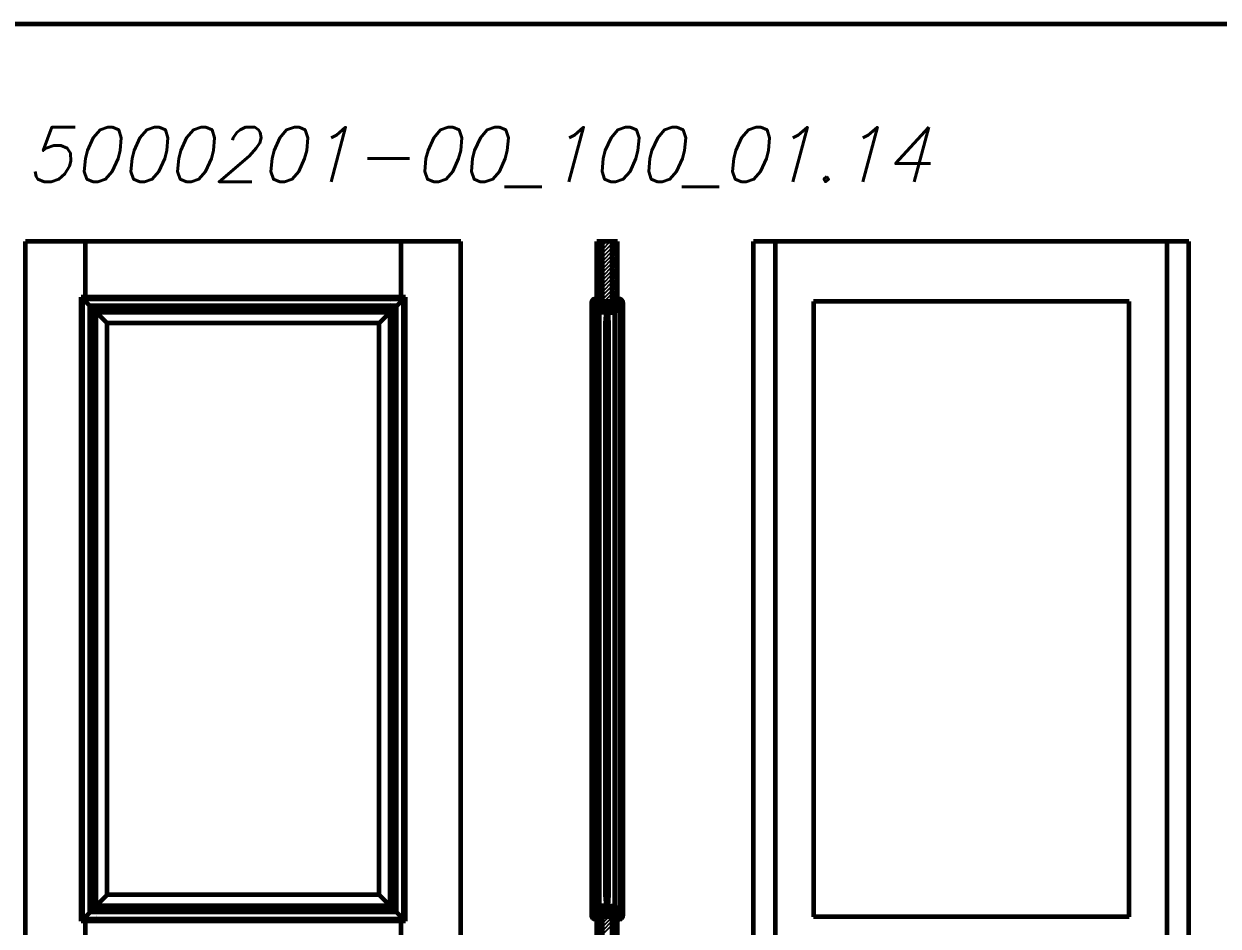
# Model space of a CAD drawing. Header units: inches. Extents: x -4554 to 14101, y -13650 to 2449.
# Drawn here: x 2997 to 5192, y -5557 to -3900 of the extents above; entities that cross this region are included whole.
import ezdxf

# ---------------------------------------------------------------- set-up
doc = ezdxf.new("R2010")
doc.units = ezdxf.units.IN
doc.layers.add('Слой1', color=7, linetype='Continuous')
doc.styles.get("Standard").update_dxf_attribs({"font": 'txt.shx', "oblique": 15, "height": 5})

# ---------------------------------------------------------------- blocks, each defined once
blk = doc.blocks.new('*B182')
at = {"layer": 'Слой1', "linetype": 'Continuous'}
for p, q in [((4079, -4300), (4088, -4305.2)), ((4088, -4301.7), (4085, -4300)), ((4088, -4308.7), (4078, -4302.9)), ((4078, -4306.4), (4088, -4312.1)), ((4088, -4315.6), (4078, -4309.8)), ((4078, -4313.3), (4088, -4319.1)), ((4088, -4322.5), (4078, -4316.7)), ((4078, -4320.2), (4088, -4326)), ((4088, -4329.4), (4078, -4323.7)), ((4078, -4327.1), (4088, -4332.9)), ((4088, -4336.4), (4078, -4330.6)), ((4078, -4334.1), (4088, -4339.8)), ((4088, -4343.3), (4078, -4337.5)), ((4078, -4341), (4088, -4346.8)), ((4088, -4350.2), (4078, -4344.5)), ((4078, -4347.9), (4088, -4353.7)), ((4088, -4357.2), (4078, -4351.4)), ((4078, -4354.8), (4088, -4360.6)), ((4088, -4364.1), (4078, -4358.3)), ((4078, -4361.8), (4088, -4367.5)), ((4088, -4371), (4078, -4365.2)), ((4078, -4368.7), (4088, -4374.5)), ((4088, -4377.9), (4078, -4372.2)), ((4078, -4375.6), (4088, -4381.4)), ((4088, -4384.9), (4078, -4379.1)), ((4078, -4382.6), (4088, -4388.3)), ((4088, -4391.8), (4078, -4386)), ((4078, -4389.5), (4088, -4395.3)), ((4088, -4398.7), (4078, -4393)), ((4078, -4396.4), (4088, -4402.2)), ((4088, -4405.7), (4078, -4399.9)), ((4078, -4403.3), (4088, -4409.1)), ((4083.5, -4410), (4078, -4406.8))]:
    blk.add_line(p, q, dxfattribs=at)
blk = doc.blocks.new('*B183')
at = {"layer": 'Слой1', "linetype": 'Continuous'}
for p, q in [((4051, -4300), (4060, -4305.2)), ((4060, -4301.7), (4057, -4300)), ((4060, -4308.7), (4050, -4302.9)), ((4050, -4306.4), (4060, -4312.1)), ((4060, -4315.6), (4050, -4309.8)), ((4050, -4313.3), (4060, -4319.1)), ((4060, -4322.5), (4050, -4316.7)), ((4050, -4320.2), (4060, -4326)), ((4060, -4329.4), (4050, -4323.7)), ((4050, -4327.1), (4060, -4332.9)), ((4060, -4336.4), (4050, -4330.6)), ((4050, -4334.1), (4060, -4339.8)), ((4060, -4343.3), (4050, -4337.5)), ((4050, -4341), (4060, -4346.8)), ((4060, -4350.2), (4050, -4344.5)), ((4050, -4347.9), (4060, -4353.7)), ((4060, -4357.2), (4050, -4351.4)), ((4050, -4354.8), (4060, -4360.6)), ((4060, -4364.1), (4050, -4358.3)), ((4050, -4361.8), (4060, -4367.5)), ((4060, -4371), (4050, -4365.2)), ((4050, -4368.7), (4060, -4374.5)), ((4060, -4377.9), (4050, -4372.2)), ((4050, -4375.6), (4060, -4381.4)), ((4060, -4384.9), (4050, -4379.1)), ((4050, -4382.6), (4060, -4388.3)), ((4060, -4391.8), (4050, -4386)), ((4050, -4389.5), (4060, -4395.3)), ((4060, -4398.7), (4050, -4393)), ((4050, -4396.4), (4060, -4402.2)), ((4060, -4405.7), (4050, -4399.9)), ((4050, -4403.3), (4060, -4409.1)), ((4055.5, -4410), (4050, -4406.8))]:
    blk.add_line(p, q, dxfattribs=at)
blk = doc.blocks.new('*B186')
at = {"layer": 'Слой1', "linetype": 'Continuous'}
for p, q in [((4088, -5548.7), (4078, -5542.9)), ((4078, -5546.4), (4088, -5552.1)), ((4088, -5555.6), (4078, -5549.8)), ((4079, -5540), (4088, -5545.2)), ((4088, -5541.7), (4085, -5540)), ((4078, -5553.3), (4088, -5559.1)), ((4088, -5562.5), (4078, -5556.7)), ((4078, -5560.2), (4088, -5566)), ((4088, -5569.4), (4078, -5563.7)), ((4078, -5567.1), (4088, -5572.9)), ((4088, -5576.4), (4078, -5570.6)), ((4078, -5574.1), (4088, -5579.8)), ((4088, -5583.3), (4078, -5577.5)), ((4078, -5581), (4088, -5586.8)), ((4088, -5590.2), (4078, -5584.5)), ((4078, -5587.9), (4088, -5593.7)), ((4088, -5597.2), (4078, -5591.4)), ((4078, -5594.8), (4088, -5600.6)), ((4088, -5604.1), (4078, -5598.3)), ((4078, -5601.8), (4088, -5607.5)), ((4088, -5611), (4078, -5605.2)), ((4078, -5608.7), (4088, -5614.5)), ((4088, -5617.9), (4078, -5612.2)), ((4078, -5615.6), (4088, -5621.4)), ((4088, -5624.9), (4078, -5619.1)), ((4078, -5622.6), (4088, -5628.3)), ((4088, -5631.8), (4078, -5626)), ((4078, -5629.5), (4088, -5635.3)), ((4088, -5638.7), (4078, -5633)), ((4078, -5636.4), (4088, -5642.2)), ((4088, -5645.7), (4078, -5639.9)), ((4078, -5643.3), (4088, -5649.1)), ((4083.5, -5650), (4078, -5646.8))]:
    blk.add_line(p, q, dxfattribs=at)
blk = doc.blocks.new('*B187')
at = {"layer": 'Слой1', "linetype": 'Continuous'}
for p, q in [((4060, -5548.7), (4050, -5542.9)), ((4050, -5546.4), (4060, -5552.1)), ((4060, -5555.6), (4050, -5549.8)), ((4051, -5540), (4060, -5545.2)), ((4060, -5541.7), (4057, -5540)), ((4050, -5553.3), (4060, -5559.1)), ((4060, -5562.5), (4050, -5556.7)), ((4050, -5560.2), (4060, -5566)), ((4060, -5569.4), (4050, -5563.7)), ((4050, -5567.1), (4060, -5572.9)), ((4060, -5576.4), (4050, -5570.6)), ((4050, -5574.1), (4060, -5579.8)), ((4060, -5583.3), (4050, -5577.5)), ((4050, -5581), (4060, -5586.8)), ((4060, -5590.2), (4050, -5584.5)), ((4050, -5587.9), (4060, -5593.7)), ((4060, -5597.2), (4050, -5591.4)), ((4050, -5594.8), (4060, -5600.6)), ((4060, -5604.1), (4050, -5598.3)), ((4050, -5601.8), (4060, -5607.5)), ((4060, -5611), (4050, -5605.2)), ((4050, -5608.7), (4060, -5614.5)), ((4060, -5617.9), (4050, -5612.2)), ((4050, -5615.6), (4060, -5621.4)), ((4060, -5624.9), (4050, -5619.1)), ((4050, -5622.6), (4060, -5628.3)), ((4060, -5631.8), (4050, -5626)), ((4050, -5629.5), (4060, -5635.3)), ((4060, -5638.7), (4050, -5633)), ((4050, -5636.4), (4060, -5642.2)), ((4060, -5645.7), (4050, -5639.9)), ((4050, -5643.3), (4060, -5649.1)), ((4055.5, -5650), (4050, -5646.8))]:
    blk.add_line(p, q, dxfattribs=at)
blk = doc.blocks.new('*B194')
at = {"layer": 'Слой1', "linetype": 'Continuous'}
for p, q in [((4060, -4314.4), (4074.4, -4300)), ((4067.3, -4300), (4060, -4307.3)), ((4060, -4300.2), (4060.2, -4300)), ((4078, -4303.4), (4060, -4321.4)), ((4060, -4328.5), (4078, -4310.5)), ((4078, -4317.6), (4060, -4335.6)), ((4060, -4342.6), (4078, -4324.6)), ((4078, -4331.7), (4060, -4349.7)), ((4060, -4356.8), (4078, -4338.8)), ((4078, -4345.9), (4060, -4363.9)), ((4060, -4370.9), (4078, -4352.9)), ((4078, -4360), (4060, -4378)), ((4060, -4385.1), (4078, -4367.1)), ((4078, -4374.1), (4060, -4392.1)), ((4060, -4399.2), (4078, -4381.2)), ((4078, -4388.3), (4060, -4406.3)), ((4063.4, -4410), (4078, -4395.4)), ((4078, -4402.4), (4070.4, -4410)), ((4077.5, -4410), (4078, -4409.5)), ((4060, -5551.8), (4071.8, -5540)), ((4064.7, -5540), (4060, -5544.7)), ((4078, -5540.9), (4060, -5558.9)), ((4060, -5565.9), (4078, -5547.9)), ((4078, -5555), (4060, -5573))]:
    blk.add_line(p, q, dxfattribs=at)
blk = doc.blocks.new('*B231')
at = {"layer": 'Слой1', "linetype": 'Continuous'}
for p, q in [((4070.5, -4422.2), (4096.1, -4407.4)), ((4097.3, -4409.1), (4070.5, -4424.5)), ((4070.5, -4426.8), (4097.8, -4411.1)), ((4088, -4402.9), (4089.5, -4402)), ((4091.5, -4403.2), (4088, -4405.2)), ((4088, -4407.5), (4091.6, -4405.4)), ((4094.4, -4406.1), (4088, -4409.8)), ((4084.2, -4412), (4070.5, -4419.9)), ((4070.5, -4417.6), (4080.2, -4412)), ((4076.2, -4412), (4070.5, -4415.3)), ((4070.5, -4413), (4072.2, -4412)), ((4097.6, -4413.5), (4070.5, -4429.1)), ((4073, -4430), (4091.5, -4419.3)), ((4084, -4425.9), (4077, -4430)), ((4081, -4430), (4083.1, -4428.8))]:
    blk.add_line(p, q, dxfattribs=at)
blk = doc.blocks.new('*B232')
at = {"layer": 'Слой1', "linetype": 'Continuous'}
for p, q in [((4040.2, -4412.3), (4050, -4406.6)), ((4050, -4404.3), (4040.4, -4409.8)), ((4050, -4408.9), (4040.7, -4414.3)), ((4046.5, -4403.8), (4049.6, -4402)), ((4041.8, -4416), (4050, -4411.2)), ((4052.7, -4412), (4043.5, -4417.3)), ((4046.1, -4418.1), (4056.7, -4412)), ((4060.7, -4412), (4046.5, -4420.2)), ((4048, -4421.6), (4064.7, -4412)), ((4067.5, -4412.7), (4050.5, -4422.5)), ((4052.3, -4423.8), (4067.5, -4415)), ((4067.5, -4417.3), (4053.6, -4425.3)), ((4054.5, -4427.1), (4067.5, -4419.6)), ((4067.5, -4421.9), (4055, -4429.2)), ((4057.5, -4430), (4067.5, -4424.2)), ((4067.5, -4426.5), (4061.5, -4430)), ((4065.5, -4430), (4067.5, -4428.8))]:
    blk.add_line(p, q, dxfattribs=at)
blk = doc.blocks.new('*B233')
at = {"layer": 'Слой1', "linetype": 'Continuous'}
for p, q in [((4070.5, -5526.6), (4082, -5520)), ((4078, -5520), (4070.5, -5524.3)), ((4070.5, -5522), (4074, -5520)), ((4083.2, -5521.6), (4070.5, -5528.9)), ((4070.5, -5531.3), (4083.8, -5523.6)), ((4084.8, -5525.3), (4070.5, -5533.6)), ((4070.5, -5535.9), (4086.3, -5526.7)), ((4088.3, -5527.9), (4070.8, -5538)), ((4074.8, -5538), (4091.3, -5528.5)), ((4091.5, -5530.7), (4078.8, -5538)), ((4082.8, -5538), (4093.1, -5532.1)), ((4095.3, -5533.1), (4086.8, -5538)), ((4088, -5539.6), (4096.7, -5534.6)), ((4097.6, -5536.4), (4088, -5541.9)), ((4088, -5544.2), (4097.8, -5538.6)), ((4097.1, -5541.3), (4088, -5546.6)), ((4089.5, -5548), (4091.5, -5546.8))]:
    blk.add_line(p, q, dxfattribs=at)
blk = doc.blocks.new('*B234')
at = {"layer": 'Слой1', "linetype": 'Continuous'}
for p, q in [((4040.2, -5538.8), (4067.5, -5523)), ((4067.5, -5520.7), (4040.5, -5536.3)), ((4067.5, -5525.3), (4040.7, -5540.8)), ((4041.8, -5542.5), (4067.5, -5527.6)), ((4046.5, -5530.5), (4064.7, -5520)), ((4067.5, -5529.9), (4053.5, -5538)), ((4060.7, -5520), (4054.1, -5523.8)), ((4054.9, -5521), (4056.7, -5520)), ((4050, -5540), (4043.4, -5543.8)), ((4046.1, -5544.6), (4050, -5542.3)), ((4050, -5544.6), (4046.5, -5546.7)), ((4048.2, -5548), (4050, -5546.9)), ((4057.5, -5538), (4067.5, -5532.2)), ((4067.5, -5534.5), (4061.5, -5538)), ((4065.5, -5538), (4067.5, -5536.8))]:
    blk.add_line(p, q, dxfattribs=at)
blk = doc.blocks.new('*B235')
at = {"layer": 'Слой1', "linetype": 'Continuous'}
for p, q in [((4066.9, -4436.4), (4070.4, -4432.8)), ((4066.9, -4435), (4069, -4432.8)), ((4066, -4454.2), (4069.5, -4450.7)), ((4066, -4452.8), (4068.1, -4450.7)), ((4066.3, -4445.5), (4069.8, -4441.9)), ((4066.3, -4444), (4068.4, -4441.9)), ((4067.4, -4454.2), (4069.5, -4452.1)), ((4071.1, -4436.4), (4067.6, -4440)), ((4069.7, -4436.4), (4067.6, -4438.5)), ((4067.7, -4445.5), (4069.8, -4443.3)), ((4071.6, -4444.4), (4068.1, -4447.9)), ((4070.2, -4444.4), (4068.1, -4446.5)), ((4068.3, -4436.4), (4070.4, -4434.2)), ((4072, -4452.5), (4068.5, -4456)), ((4070.6, -4452.5), (4068.5, -4454.6)), ((4071.1, -4437.8), (4069, -4440)), ((4071.6, -4445.8), (4069.5, -4447.9)), ((4072, -4453.9), (4069.9, -4456)), ((4066, -4462.7), (4069.5, -4459.2)), ((4066, -4461.3), (4068.1, -4459.2)), ((4066, -4471.2), (4069.5, -4467.7)), ((4066, -4469.8), (4068.1, -4467.7)), ((4066, -4479.7), (4069.5, -4476.2)), ((4066, -4478.3), (4068.1, -4476.2)), ((4067.4, -4462.7), (4069.5, -4460.6)), ((4067.4, -4471.2), (4069.5, -4469.1)), ((4072, -4461), (4068.5, -4464.5)), ((4070.6, -4461), (4068.5, -4463.1)), ((4072, -4469.5), (4068.5, -4473)), ((4070.6, -4469.5), (4068.5, -4471.6)), ((4072, -4462.4), (4069.9, -4464.5)), ((4072, -4470.9), (4069.9, -4473)), ((4066, -4488.2), (4069.5, -4484.7)), ((4066, -4486.8), (4068.1, -4484.7)), ((4066, -4496.7), (4069.5, -4493.1)), ((4066, -4495.3), (4068.1, -4493.1)), ((4067.4, -4479.7), (4069.5, -4477.6)), ((4067.4, -4488.2), (4069.5, -4486.1)), ((4067.4, -4496.7), (4069.5, -4494.6)), ((4072, -4477.9), (4068.5, -4481.5)), ((4070.6, -4477.9), (4068.5, -4480.1)), ((4072, -4486.4), (4068.5, -4490)), ((4070.6, -4486.4), (4068.5, -4488.6)), ((4072, -4494.9), (4068.5, -4498.5)), ((4070.6, -4494.9), (4068.5, -4497)), ((4072, -4479.4), (4069.9, -4481.5)), ((4072, -4487.8), (4069.9, -4490)), ((4072, -4496.3), (4069.9, -4498.5)), ((4066, -4505.2), (4069.5, -4501.6)), ((4066, -4503.7), (4068.1, -4501.6)), ((4066, -4513.6), (4069.5, -4510.1)), ((4066, -4512.2), (4068.1, -4510.1)), ((4066, -4522.1), (4069.5, -4518.6)), ((4066, -4520.7), (4068.1, -4518.6)), ((4067.4, -4505.2), (4069.5, -4503)), ((4067.4, -4513.6), (4069.5, -4511.5)), ((4067.4, -4522.1), (4069.5, -4520)), ((4072, -4503.4), (4068.5, -4506.9)), ((4070.6, -4503.4), (4068.5, -4505.5)), ((4072, -4511.9), (4068.5, -4515.4)), ((4070.6, -4511.9), (4068.5, -4514)), ((4072, -4520.4), (4068.5, -4523.9)), ((4070.6, -4520.4), (4068.5, -4522.5)), ((4072, -4504.8), (4069.9, -4506.9)), ((4072, -4513.3), (4069.9, -4515.4)), ((4066, -4530.6), (4069.5, -4527.1)), ((4066, -4529.2), (4068.1, -4527.1)), ((4066, -4539.1), (4069.5, -4535.6)), ((4066, -4537.7), (4068.1, -4535.6)), ((4067.4, -4530.6), (4069.5, -4528.5)), ((4067.4, -4539.1), (4069.5, -4537)), ((4072, -4528.9), (4068.5, -4532.4)), ((4070.6, -4528.9), (4068.5, -4531)), ((4072, -4537.3), (4068.5, -4540.9)), ((4070.6, -4537.3), (4068.5, -4539.5)), ((4072, -4521.8), (4069.9, -4523.9)), ((4072, -4530.3), (4069.9, -4532.4)), ((4072, -4538.8), (4069.9, -4540.9)), ((4066, -4547.6), (4069.5, -4544.1)), ((4066, -4546.2), (4068.1, -4544.1)), ((4066, -4556.1), (4069.5, -4552.5)), ((4066, -4554.7), (4068.1, -4552.5)), ((4066, -4564.6), (4069.5, -4561)), ((4066, -4563.1), (4068.1, -4561)), ((4067.4, -4547.6), (4069.5, -4545.5)), ((4067.4, -4556.1), (4069.5, -4553.9)), ((4067.4, -4564.6), (4069.5, -4562.4)), ((4072, -4545.8), (4068.5, -4549.4)), ((4070.6, -4545.8), (4068.5, -4547.9)), ((4072, -4554.3), (4068.5, -4557.8)), ((4070.6, -4554.3), (4068.5, -4556.4)), ((4072, -4562.8), (4068.5, -4566.3)), ((4070.6, -4562.8), (4068.5, -4564.9)), ((4072, -4547.2), (4069.9, -4549.4)), ((4072, -4555.7), (4069.9, -4557.8)), ((4072, -4564.2), (4069.9, -4566.3)), ((4066, -4573), (4069.5, -4569.5)), ((4066, -4571.6), (4068.1, -4569.5)), ((4066, -4581.5), (4069.5, -4578)), ((4066, -4580.1), (4068.1, -4578)), ((4066, -4590), (4069.5, -4586.5)), ((4066, -4588.6), (4068.1, -4586.5)), ((4067.4, -4573), (4069.5, -4570.9)), ((4067.4, -4581.5), (4069.5, -4579.4)), ((4072, -4571.3), (4068.5, -4574.8)), ((4070.6, -4571.3), (4068.5, -4573.4)), ((4072, -4579.8), (4068.5, -4583.3)), ((4070.6, -4579.8), (4068.5, -4581.9)), ((4072, -4572.7), (4069.9, -4574.8)), ((4072, -4581.2), (4069.9, -4583.3)), ((4066, -4598.5), (4069.5, -4595)), ((4066, -4597.1), (4068.1, -4595)), ((4066, -4607), (4069.5, -4603.4)), ((4066, -4605.6), (4068.1, -4603.4)), ((4067.4, -4590), (4069.5, -4587.9)), ((4067.4, -4598.5), (4069.5, -4596.4)), ((4067.4, -4607), (4069.5, -4604.9)), ((4072, -4588.3), (4068.5, -4591.8)), ((4070.6, -4588.3), (4068.5, -4590.4)), ((4072, -4596.7), (4068.5, -4600.3)), ((4070.6, -4596.7), (4068.5, -4598.9)), ((4072, -4605.2), (4068.5, -4608.8)), ((4070.6, -4605.2), (4068.5, -4607.3)), ((4072, -4589.7), (4069.9, -4591.8)), ((4072, -4598.2), (4069.9, -4600.3)), ((4072, -4606.6), (4069.9, -4608.8)), ((4066, -4615.5), (4069.5, -4611.9)), ((4066, -4614.1), (4068.1, -4611.9)), ((4066, -4624), (4069.5, -4620.4)), ((4066, -4622.5), (4068.1, -4620.4)), ((4066, -4632.4), (4069.5, -4628.9)), ((4066, -4631), (4068.1, -4628.9)), ((4067.4, -4615.5), (4069.5, -4613.3)), ((4067.4, -4624), (4069.5, -4621.8)), ((4067.4, -4632.4), (4069.5, -4630.3)), ((4072, -4613.7), (4068.5, -4617.2)), ((4070.6, -4613.7), (4068.5, -4615.8)), ((4072, -4622.2), (4068.5, -4625.7)), ((4070.6, -4622.2), (4068.5, -4624.3)), ((4072, -4615.1), (4069.9, -4617.2)), ((4072, -4623.6), (4069.9, -4625.7)), ((4066, -4640.9), (4069.5, -4637.4)), ((4066, -4639.5), (4068.1, -4637.4)), ((4066, -4649.4), (4069.5, -4645.9)), ((4066, -4648), (4068.1, -4645.9)), ((4067.4, -4640.9), (4069.5, -4638.8)), ((4067.4, -4649.4), (4069.5, -4647.3)), ((4072, -4630.7), (4068.5, -4634.2)), ((4070.6, -4630.7), (4068.5, -4632.8)), ((4072, -4639.2), (4068.5, -4642.7)), ((4070.6, -4639.2), (4068.5, -4641.3)), ((4072, -4647.7), (4068.5, -4651.2)), ((4070.6, -4647.7), (4068.5, -4649.8)), ((4072, -4632.1), (4069.9, -4634.2)), ((4072, -4640.6), (4069.9, -4642.7)), ((4072, -4649.1), (4069.9, -4651.2)), ((4066, -4657.9), (4069.5, -4654.4)), ((4066, -4656.5), (4068.1, -4654.4)), ((4066, -4666.4), (4069.5, -4662.8)), ((4066, -4665), (4068.1, -4662.8)), ((4066, -4674.9), (4069.5, -4671.3)), ((4066, -4673.5), (4068.1, -4671.3)), ((4067.4, -4657.9), (4069.5, -4655.8)), ((4067.4, -4666.4), (4069.5, -4664.3)), ((4067.4, -4674.9), (4069.5, -4672.7)), ((4072, -4656.1), (4068.5, -4659.7)), ((4070.6, -4656.1), (4068.5, -4658.3)), ((4072, -4664.6), (4068.5, -4668.2)), ((4070.6, -4664.6), (4068.5, -4666.7)), ((4072, -4673.1), (4068.5, -4676.6)), ((4070.6, -4673.1), (4068.5, -4675.2)), ((4072, -4657.6), (4069.9, -4659.7)), ((4072, -4666), (4069.9, -4668.2)), ((4072, -4674.5), (4069.9, -4676.6)), ((4066, -4683.4), (4069.5, -4679.8)), ((4066, -4681.9), (4068.1, -4679.8)), ((4066, -4691.8), (4069.5, -4688.3)), ((4066, -4690.4), (4068.1, -4688.3)), ((4067.4, -4683.4), (4069.5, -4681.2)), ((4067.4, -4691.8), (4069.5, -4689.7)), ((4072, -4681.6), (4068.5, -4685.1)), ((4070.6, -4681.6), (4068.5, -4683.7)), ((4072, -4690.1), (4068.5, -4693.6)), ((4070.6, -4690.1), (4068.5, -4692.2)), ((4072, -4683), (4069.9, -4685.1)), ((4072, -4691.5), (4069.9, -4693.6)), ((4066, -4700.3), (4069.5, -4696.8)), ((4066, -4698.9), (4068.1, -4696.8)), ((4066, -4708.8), (4069.5, -4705.3)), ((4066, -4707.4), (4068.1, -4705.3)), ((4066, -4717.3), (4069.5, -4713.8)), ((4066, -4715.9), (4068.1, -4713.8)), ((4067.4, -4700.3), (4069.5, -4698.2)), ((4067.4, -4708.8), (4069.5, -4706.7)), ((4067.4, -4717.3), (4069.5, -4715.2)), ((4072, -4698.6), (4068.5, -4702.1)), ((4070.6, -4698.6), (4068.5, -4700.7)), ((4072, -4707), (4068.5, -4710.6)), ((4070.6, -4707), (4068.5, -4709.2)), ((4072, -4715.5), (4068.5, -4719.1)), ((4070.6, -4715.5), (4068.5, -4717.7)), ((4072, -4700), (4069.9, -4702.1)), ((4072, -4708.5), (4069.9, -4710.6)), ((4072, -4716.9), (4069.9, -4719.1)), ((4066, -4725.8), (4069.5, -4722.2)), ((4066, -4724.4), (4068.1, -4722.2)), ((4066, -4734.3), (4069.5, -4730.7)), ((4066, -4732.8), (4068.1, -4730.7)), ((4066, -4742.7), (4069.5, -4739.2)), ((4066, -4741.3), (4068.1, -4739.2)), ((4067.4, -4725.8), (4069.5, -4723.7)), ((4067.4, -4734.3), (4069.5, -4732.1)), ((4072, -4724), (4068.5, -4727.6)), ((4070.6, -4724), (4068.5, -4726.1)), ((4072, -4732.5), (4068.5, -4736)), ((4070.6, -4732.5), (4068.5, -4734.6)), ((4072, -4725.4), (4069.9, -4727.6)), ((4072, -4733.9), (4069.9, -4736)), ((4066, -4751.2), (4069.5, -4747.7)), ((4066, -4749.8), (4068.1, -4747.7)), ((4066, -4759.7), (4069.5, -4756.2)), ((4066, -4758.3), (4068.1, -4756.2)), ((4067.4, -4742.7), (4069.5, -4740.6)), ((4067.4, -4751.2), (4069.5, -4749.1)), ((4067.4, -4759.7), (4069.5, -4757.6)), ((4072, -4741), (4068.5, -4744.5)), ((4070.6, -4741), (4068.5, -4743.1)), ((4072, -4749.5), (4068.5, -4753)), ((4070.6, -4749.5), (4068.5, -4751.6)), ((4072, -4758), (4068.5, -4761.5)), ((4070.6, -4758), (4068.5, -4760.1)), ((4072, -4742.4), (4069.9, -4744.5)), ((4072, -4750.9), (4069.9, -4753)), ((4072, -4759.4), (4069.9, -4761.5)), ((4066, -4768.2), (4069.5, -4764.7)), ((4066, -4766.8), (4068.1, -4764.7)), ((4066, -4776.7), (4069.5, -4773.2)), ((4066, -4775.3), (4068.1, -4773.2)), ((4066, -4785.2), (4069.5, -4781.6)), ((4066, -4783.8), (4068.1, -4781.6)), ((4067.4, -4768.2), (4069.5, -4766.1)), ((4067.4, -4776.7), (4069.5, -4774.6)), ((4067.4, -4785.2), (4069.5, -4783.1)), ((4072, -4766.4), (4068.5, -4770)), ((4070.6, -4766.4), (4068.5, -4768.6)), ((4072, -4774.9), (4068.5, -4778.5)), ((4070.6, -4774.9), (4068.5, -4777.1)), ((4072, -4783.4), (4068.5, -4787)), ((4070.6, -4783.4), (4068.5, -4785.5)), ((4072, -4767.9), (4069.9, -4770)), ((4072, -4776.3), (4069.9, -4778.5)), ((4066, -4793.7), (4069.5, -4790.1)), ((4066, -4792.2), (4068.1, -4790.1)), ((4066, -4802.1), (4069.5, -4798.6)), ((4066, -4800.7), (4068.1, -4798.6)), ((4067.4, -4793.7), (4069.5, -4791.5)), ((4067.4, -4802.1), (4069.5, -4800)), ((4072, -4791.9), (4068.5, -4795.4)), ((4070.6, -4791.9), (4068.5, -4794)), ((4072, -4800.4), (4068.5, -4803.9)), ((4070.6, -4800.4), (4068.5, -4802.5)), ((4072, -4784.8), (4069.9, -4787)), ((4072, -4793.3), (4069.9, -4795.4)), ((4072, -4801.8), (4069.9, -4803.9)), ((4066, -4810.6), (4069.5, -4807.1)), ((4066, -4809.2), (4068.1, -4807.1)), ((4066, -4819.1), (4069.5, -4815.6)), ((4066, -4817.7), (4068.1, -4815.6)), ((4066, -4827.6), (4069.5, -4824.1)), ((4066, -4826.2), (4068.1, -4824.1)), ((4067.4, -4810.6), (4069.5, -4808.5)), ((4067.4, -4819.1), (4069.5, -4817)), ((4067.4, -4827.6), (4069.5, -4825.5)), ((4072, -4808.9), (4068.5, -4812.4)), ((4070.6, -4808.9), (4068.5, -4811)), ((4072, -4817.4), (4068.5, -4820.9)), ((4070.6, -4817.4), (4068.5, -4819.5)), ((4072, -4825.8), (4068.5, -4829.4)), ((4070.6, -4825.8), (4068.5, -4828)), ((4072, -4810.3), (4069.9, -4812.4)), ((4072, -4818.8), (4069.9, -4820.9)), ((4072, -4827.3), (4069.9, -4829.4)), ((4066, -4836.1), (4069.5, -4832.6)), ((4066, -4834.7), (4068.1, -4832.6)), ((4066, -4844.6), (4069.5, -4841)), ((4066, -4843.2), (4068.1, -4841)), ((4066, -4853.1), (4069.5, -4849.5)), ((4066, -4851.6), (4068.1, -4849.5)), ((4067.4, -4836.1), (4069.5, -4834)), ((4067.4, -4844.6), (4069.5, -4842.4)), ((4072, -4834.3), (4068.5, -4837.9)), ((4070.6, -4834.3), (4068.5, -4836.4)), ((4072, -4842.8), (4068.5, -4846.3)), ((4070.6, -4842.8), (4068.5, -4844.9)), ((4072, -4835.7), (4069.9, -4837.9)), ((4072, -4844.2), (4069.9, -4846.3)), ((4066, -4861.5), (4069.5, -4858)), ((4066, -4860.1), (4068.1, -4858)), ((4066, -4870), (4069.5, -4866.5)), ((4066, -4868.6), (4068.1, -4866.5)), ((4067.4, -4853.1), (4069.5, -4850.9)), ((4067.4, -4861.5), (4069.5, -4859.4)), ((4067.4, -4870), (4069.5, -4867.9)), ((4072, -4851.3), (4068.5, -4854.8)), ((4070.6, -4851.3), (4068.5, -4853.4)), ((4072, -4859.8), (4068.5, -4863.3)), ((4070.6, -4859.8), (4068.5, -4861.9)), ((4072, -4868.3), (4068.5, -4871.8)), ((4070.6, -4868.3), (4068.5, -4870.4)), ((4072, -4852.7), (4069.9, -4854.8)), ((4072, -4861.2), (4069.9, -4863.3)), ((4072, -4869.7), (4069.9, -4871.8)), ((4066, -4878.5), (4069.5, -4875)), ((4066, -4877.1), (4068.1, -4875)), ((4066, -4887), (4069.5, -4883.5)), ((4066, -4885.6), (4068.1, -4883.5)), ((4066, -4895.5), (4069.5, -4891.9)), ((4066, -4894.1), (4068.1, -4891.9)), ((4067.4, -4878.5), (4069.5, -4876.4)), ((4067.4, -4887), (4069.5, -4884.9)), ((4067.4, -4895.5), (4069.5, -4893.4)), ((4072, -4876.8), (4068.5, -4880.3)), ((4070.6, -4876.8), (4068.5, -4878.9)), ((4072, -4885.2), (4068.5, -4888.8)), ((4070.6, -4885.2), (4068.5, -4887.4)), ((4072, -4893.7), (4068.5, -4897.3)), ((4070.6, -4893.7), (4068.5, -4895.8)), ((4072, -4878.2), (4069.9, -4880.3)), ((4072, -4886.7), (4069.9, -4888.8)), ((4066, -4904), (4069.5, -4900.4)), ((4066, -4902.6), (4068.1, -4900.4)), ((4066, -4912.5), (4069.5, -4908.9)), ((4066, -4911), (4068.1, -4908.9)), ((4067.4, -4904), (4069.5, -4901.8)), ((4067.4, -4912.5), (4069.5, -4910.3)), ((4072, -4902.2), (4068.5, -4905.7)), ((4070.6, -4902.2), (4068.5, -4904.3)), ((4072, -4910.7), (4068.5, -4914.2)), ((4070.6, -4910.7), (4068.5, -4912.8)), ((4072, -4895.1), (4069.9, -4897.3)), ((4072, -4903.6), (4069.9, -4905.7)), ((4072, -4912.1), (4069.9, -4914.2)), ((4066, -4920.9), (4069.5, -4917.4)), ((4066, -4919.5), (4068.1, -4917.4)), ((4066, -4929.4), (4069.5, -4925.9)), ((4066, -4928), (4068.1, -4925.9)), ((4066, -4937.9), (4069.5, -4934.4)), ((4066, -4936.5), (4068.1, -4934.4)), ((4067.4, -4920.9), (4069.5, -4918.8)), ((4067.4, -4929.4), (4069.5, -4927.3)), ((4067.4, -4937.9), (4069.5, -4935.8)), ((4072, -4919.2), (4068.5, -4922.7)), ((4070.6, -4919.2), (4068.5, -4921.3)), ((4072, -4927.7), (4068.5, -4931.2)), ((4070.6, -4927.7), (4068.5, -4929.8)), ((4072, -4936.2), (4068.5, -4939.7)), ((4070.6, -4936.2), (4068.5, -4938.3)), ((4072, -4920.6), (4069.9, -4922.7)), ((4072, -4929.1), (4069.9, -4931.2)), ((4072, -4937.6), (4069.9, -4939.7)), ((4066, -4946.4), (4069.5, -4942.9)), ((4066, -4945), (4068.1, -4942.9)), ((4066, -4954.9), (4069.5, -4951.3)), ((4066, -4953.5), (4068.1, -4951.3)), ((4066, -4963.4), (4069.5, -4959.8)), ((4066, -4962), (4068.1, -4959.8)), ((4067.4, -4946.4), (4069.5, -4944.3)), ((4067.4, -4954.9), (4069.5, -4952.8)), ((4072, -4944.6), (4068.5, -4948.2)), ((4070.6, -4944.6), (4068.5, -4946.8)), ((4072, -4953.1), (4068.5, -4956.7)), ((4070.6, -4953.1), (4068.5, -4955.2)), ((4072, -4946.1), (4069.9, -4948.2)), ((4072, -4954.5), (4069.9, -4956.7)), ((4066, -4971.9), (4069.5, -4968.3)), ((4066, -4970.4), (4068.1, -4968.3)), ((4066, -4980.3), (4069.5, -4976.8)), ((4066, -4978.9), (4068.1, -4976.8)), ((4067.4, -4963.4), (4069.5, -4961.2)), ((4067.4, -4971.9), (4069.5, -4969.7)), ((4067.4, -4980.3), (4069.5, -4978.2)), ((4072, -4961.6), (4068.5, -4965.1)), ((4070.6, -4961.6), (4068.5, -4963.7)), ((4072, -4970.1), (4068.5, -4973.6)), ((4070.6, -4970.1), (4068.5, -4972.2)), ((4072, -4978.6), (4068.5, -4982.1)), ((4070.6, -4978.6), (4068.5, -4980.7)), ((4072, -4963), (4069.9, -4965.1)), ((4072, -4971.5), (4069.9, -4973.6)), ((4072, -4980), (4069.9, -4982.1)), ((4066, -4988.8), (4069.5, -4985.3)), ((4066, -4987.4), (4068.1, -4985.3)), ((4066, -4997.3), (4069.5, -4993.8)), ((4066, -4995.9), (4068.1, -4993.8)), ((4066, -5005.8), (4069.5, -5002.3)), ((4066, -5004.4), (4068.1, -5002.3)), ((4067.4, -4988.8), (4069.5, -4986.7)), ((4067.4, -4997.3), (4069.5, -4995.2)), ((4067.4, -5005.8), (4069.5, -5003.7)), ((4072, -4987.1), (4068.5, -4990.6)), ((4070.6, -4987.1), (4068.5, -4989.2)), ((4072, -4995.5), (4068.5, -4999.1)), ((4070.6, -4995.5), (4068.5, -4997.7)), ((4072, -4988.5), (4069.9, -4990.6)), ((4072, -4997), (4069.9, -4999.1)), ((4066, -5014.3), (4069.5, -5010.7)), ((4066, -5012.9), (4068.1, -5010.7)), ((4066, -5022.8), (4069.5, -5019.2)), ((4066, -5021.3), (4068.1, -5019.2)), ((4067.4, -5014.3), (4069.5, -5012.2)), ((4067.4, -5022.8), (4069.5, -5020.6)), ((4072, -5004), (4068.5, -5007.6)), ((4070.6, -5004), (4068.5, -5006.2)), ((4072, -5012.5), (4068.5, -5016.1)), ((4070.6, -5012.5), (4068.5, -5014.6)), ((4072, -5021), (4068.5, -5024.5)), ((4070.6, -5021), (4068.5, -5023.1)), ((4072, -5005.4), (4069.9, -5007.6)), ((4072, -5013.9), (4069.9, -5016.1)), ((4072, -5022.4), (4069.9, -5024.5)), ((4066, -5031.2), (4069.5, -5027.7)), ((4066, -5029.8), (4068.1, -5027.7)), ((4066, -5039.7), (4069.5, -5036.2)), ((4066, -5038.3), (4068.1, -5036.2)), ((4066, -5048.2), (4069.5, -5044.7)), ((4066, -5046.8), (4068.1, -5044.7)), ((4067.4, -5031.2), (4069.5, -5029.1)), ((4067.4, -5039.7), (4069.5, -5037.6)), ((4067.4, -5048.2), (4069.5, -5046.1)), ((4072, -5029.5), (4068.5, -5033)), ((4070.6, -5029.5), (4068.5, -5031.6)), ((4072, -5038), (4068.5, -5041.5)), ((4070.6, -5038), (4068.5, -5040.1)), ((4072, -5046.5), (4068.5, -5050)), ((4070.6, -5046.5), (4068.5, -5048.6)), ((4072, -5030.9), (4069.9, -5033)), ((4072, -5039.4), (4069.9, -5041.5)), ((4066, -5056.7), (4069.5, -5053.2)), ((4066, -5055.3), (4068.1, -5053.2)), ((4066, -5065.2), (4069.5, -5061.7)), ((4066, -5063.8), (4068.1, -5061.7)), ((4067.4, -5056.7), (4069.5, -5054.6)), ((4067.4, -5065.2), (4069.5, -5063.1)), ((4072, -5054.9), (4068.5, -5058.5)), ((4070.6, -5054.9), (4068.5, -5057.1)), ((4072, -5063.4), (4068.5, -5067)), ((4070.6, -5063.4), (4068.5, -5065.6)), ((4072, -5047.9), (4069.9, -5050)), ((4072, -5056.4), (4069.9, -5058.5)), ((4072, -5064.8), (4069.9, -5067)), ((4066, -5073.7), (4069.5, -5070.1)), ((4066, -5072.3), (4068.1, -5070.1)), ((4066, -5082.2), (4069.5, -5078.6)), ((4066, -5080.7), (4068.1, -5078.6)), ((4066, -5090.6), (4069.5, -5087.1)), ((4066, -5089.2), (4068.1, -5087.1)), ((4067.4, -5073.7), (4069.5, -5071.6)), ((4067.4, -5082.2), (4069.5, -5080)), ((4067.4, -5090.6), (4069.5, -5088.5)), ((4072, -5071.9), (4068.5, -5075.5)), ((4070.6, -5071.9), (4068.5, -5074)), ((4072, -5080.4), (4068.5, -5083.9)), ((4070.6, -5080.4), (4068.5, -5082.5)), ((4072, -5088.9), (4068.5, -5092.4)), ((4070.6, -5088.9), (4068.5, -5091)), ((4072, -5073.3), (4069.9, -5075.5)), ((4072, -5081.8), (4069.9, -5083.9)), ((4072, -5090.3), (4069.9, -5092.4)), ((4066, -5099.1), (4069.5, -5095.6)), ((4066, -5097.7), (4068.1, -5095.6)), ((4066, -5107.6), (4069.5, -5104.1)), ((4066, -5106.2), (4068.1, -5104.1)), ((4066, -5116.1), (4069.5, -5112.6)), ((4066, -5114.7), (4068.1, -5112.6)), ((4067.4, -5099.1), (4069.5, -5097)), ((4067.4, -5107.6), (4069.5, -5105.5)), ((4072, -5097.4), (4068.5, -5100.9)), ((4070.6, -5097.4), (4068.5, -5099.5)), ((4072, -5105.9), (4068.5, -5109.4)), ((4070.6, -5105.9), (4068.5, -5108)), ((4072, -5098.8), (4069.9, -5100.9)), ((4072, -5107.3), (4069.9, -5109.4)), ((4066, -5124.6), (4069.5, -5121)), ((4066, -5123.2), (4068.1, -5121)), ((4066, -5133.1), (4069.5, -5129.5)), ((4066, -5131.7), (4068.1, -5129.5)), ((4067.4, -5116.1), (4069.5, -5114)), ((4067.4, -5124.6), (4069.5, -5122.5)), ((4067.4, -5133.1), (4069.5, -5130.9)), ((4072, -5114.3), (4068.5, -5117.9)), ((4070.6, -5114.3), (4068.5, -5116.5)), ((4072, -5122.8), (4068.5, -5126.4)), ((4070.6, -5122.8), (4068.5, -5124.9)), ((4072, -5131.3), (4068.5, -5134.8)), ((4070.6, -5131.3), (4068.5, -5133.4)), ((4072, -5115.8), (4069.9, -5117.9)), ((4072, -5124.2), (4069.9, -5126.4)), ((4072, -5132.7), (4069.9, -5134.8)), ((4066, -5141.6), (4069.5, -5138)), ((4066, -5140.1), (4068.1, -5138)), ((4066, -5150), (4069.5, -5146.5)), ((4066, -5148.6), (4068.1, -5146.5)), ((4066, -5158.5), (4069.5, -5155)), ((4066, -5157.1), (4068.1, -5155)), ((4067.4, -5141.6), (4069.5, -5139.4)), ((4067.4, -5150), (4069.5, -5147.9)), ((4067.4, -5158.5), (4069.5, -5156.4)), ((4072, -5139.8), (4068.5, -5143.3)), ((4070.6, -5139.8), (4068.5, -5141.9)), ((4072, -5148.3), (4068.5, -5151.8)), ((4070.6, -5148.3), (4068.5, -5150.4)), ((4072, -5156.8), (4068.5, -5160.3)), ((4070.6, -5156.8), (4068.5, -5158.9)), ((4072, -5141.2), (4069.9, -5143.3)), ((4072, -5149.7), (4069.9, -5151.8)), ((4066, -5167), (4069.5, -5163.5)), ((4066, -5165.6), (4068.1, -5163.5)), ((4066, -5175.5), (4069.5, -5172)), ((4066, -5174.1), (4068.1, -5172)), ((4067.4, -5167), (4069.5, -5164.9)), ((4067.4, -5175.5), (4069.5, -5173.4)), ((4072, -5165.3), (4068.5, -5168.8)), ((4070.6, -5165.3), (4068.5, -5167.4)), ((4072, -5173.7), (4068.5, -5177.3)), ((4070.6, -5173.7), (4068.5, -5175.9)), ((4072, -5158.2), (4069.9, -5160.3)), ((4072, -5166.7), (4069.9, -5168.8)), ((4072, -5175.2), (4069.9, -5177.3)), ((4066, -5184), (4069.5, -5180.4)), ((4066, -5182.6), (4068.1, -5180.4)), ((4066, -5192.5), (4069.5, -5188.9)), ((4066, -5191.1), (4068.1, -5188.9)), ((4066, -5201), (4069.5, -5197.4)), ((4066, -5199.5), (4068.1, -5197.4)), ((4067.4, -5184), (4069.5, -5181.9)), ((4067.4, -5192.5), (4069.5, -5190.3)), ((4067.4, -5201), (4069.5, -5198.8)), ((4072, -5182.2), (4068.5, -5185.8)), ((4070.6, -5182.2), (4068.5, -5184.3)), ((4072, -5190.7), (4068.5, -5194.2)), ((4070.6, -5190.7), (4068.5, -5192.8)), ((4072, -5199.2), (4068.5, -5202.7)), ((4070.6, -5199.2), (4068.5, -5201.3)), ((4072, -5183.6), (4069.9, -5185.8)), ((4072, -5192.1), (4069.9, -5194.2)), ((4072, -5200.6), (4069.9, -5202.7)), ((4066, -5209.4), (4069.5, -5205.9)), ((4066, -5208), (4068.1, -5205.9)), ((4066, -5217.9), (4069.5, -5214.4)), ((4066, -5216.5), (4068.1, -5214.4)), ((4066, -5226.4), (4069.5, -5222.9)), ((4066, -5225), (4068.1, -5222.9)), ((4067.4, -5209.4), (4069.5, -5207.3)), ((4067.4, -5217.9), (4069.5, -5215.8)), ((4072, -5207.7), (4068.5, -5211.2)), ((4070.6, -5207.7), (4068.5, -5209.8)), ((4072, -5216.2), (4068.5, -5219.7)), ((4070.6, -5216.2), (4068.5, -5218.3)), ((4072, -5209.1), (4069.9, -5211.2)), ((4072, -5217.6), (4069.9, -5219.7)), ((4066, -5234.9), (4069.5, -5231.4)), ((4066, -5233.5), (4068.1, -5231.4)), ((4066, -5243.4), (4069.5, -5239.8)), ((4066, -5242), (4068.1, -5239.8)), ((4067.4, -5226.4), (4069.5, -5224.3)), ((4067.4, -5234.9), (4069.5, -5232.8)), ((4067.4, -5243.4), (4069.5, -5241.3)), ((4072, -5224.7), (4068.5, -5228.2)), ((4070.6, -5224.7), (4068.5, -5226.8)), ((4072, -5233.1), (4068.5, -5236.7)), ((4070.6, -5233.1), (4068.5, -5235.3)), ((4072, -5241.6), (4068.5, -5245.2)), ((4070.6, -5241.6), (4068.5, -5243.7)), ((4072, -5226.1), (4069.9, -5228.2)), ((4072, -5234.6), (4069.9, -5236.7)), ((4072, -5243), (4069.9, -5245.2)), ((4066, -5251.9), (4069.5, -5248.3)), ((4066, -5250.5), (4068.1, -5248.3)), ((4066, -5260.3), (4069.5, -5256.8)), ((4066, -5258.9), (4068.1, -5256.8)), ((4066, -5268.8), (4069.5, -5265.3)), ((4066, -5267.4), (4068.1, -5265.3)), ((4067.4, -5251.9), (4069.5, -5249.7)), ((4067.4, -5260.3), (4069.5, -5258.2)), ((4067.4, -5268.8), (4069.5, -5266.7)), ((4072, -5250.1), (4068.5, -5253.6)), ((4070.6, -5250.1), (4068.5, -5252.2)), ((4072, -5258.6), (4068.5, -5262.1)), ((4070.6, -5258.6), (4068.5, -5260.7)), ((4072, -5267.1), (4068.5, -5270.6)), ((4070.6, -5267.1), (4068.5, -5269.2)), ((4072, -5251.5), (4069.9, -5253.6)), ((4072, -5260), (4069.9, -5262.1)), ((4066, -5277.3), (4069.5, -5273.8)), ((4066, -5275.9), (4068.1, -5273.8)), ((4066, -5285.8), (4069.5, -5282.3)), ((4066, -5284.4), (4068.1, -5282.3)), ((4067.4, -5277.3), (4069.5, -5275.2)), ((4067.4, -5285.8), (4069.5, -5283.7)), ((4072, -5275.6), (4068.5, -5279.1)), ((4070.6, -5275.6), (4068.5, -5277.7)), ((4072, -5284), (4068.5, -5287.6)), ((4070.6, -5284), (4068.5, -5286.2)), ((4072, -5268.5), (4069.9, -5270.6)), ((4072, -5277), (4069.9, -5279.1)), ((4072, -5285.5), (4069.9, -5287.6)), ((4066, -5294.3), (4069.5, -5290.8)), ((4066, -5292.9), (4068.1, -5290.8)), ((4066, -5302.8), (4069.5, -5299.2)), ((4066, -5301.4), (4068.1, -5299.2)), ((4066, -5311.3), (4069.5, -5307.7)), ((4066, -5309.8), (4068.1, -5307.7)), ((4067.4, -5294.3), (4069.5, -5292.2)), ((4067.4, -5302.8), (4069.5, -5300.7)), ((4067.4, -5311.3), (4069.5, -5309.1)), ((4072, -5292.5), (4068.5, -5296.1)), ((4070.6, -5292.5), (4068.5, -5294.7)), ((4072, -5301), (4068.5, -5304.6)), ((4070.6, -5301), (4068.5, -5303.1)), ((4072, -5309.5), (4068.5, -5313)), ((4070.6, -5309.5), (4068.5, -5311.6)), ((4072, -5293.9), (4069.9, -5296.1)), ((4072, -5302.4), (4069.9, -5304.6)), ((4072, -5310.9), (4069.9, -5313)), ((4066, -5319.7), (4069.5, -5316.2)), ((4066, -5318.3), (4068.1, -5316.2)), ((4066, -5328.2), (4069.5, -5324.7)), ((4066, -5326.8), (4068.1, -5324.7)), ((4067.4, -5319.7), (4069.5, -5317.6)), ((4067.4, -5328.2), (4069.5, -5326.1)), ((4072, -5318), (4068.5, -5321.5)), ((4070.6, -5318), (4068.5, -5320.1)), ((4072, -5326.5), (4068.5, -5330)), ((4070.6, -5326.5), (4068.5, -5328.6)), ((4072, -5319.4), (4069.9, -5321.5)), ((4072, -5327.9), (4069.9, -5330)), ((4066, -5336.7), (4069.5, -5333.2)), ((4066, -5335.3), (4068.1, -5333.2)), ((4066, -5345.2), (4069.5, -5341.7)), ((4066, -5343.8), (4068.1, -5341.7)), ((4066, -5353.7), (4069.5, -5350.2)), ((4066, -5352.3), (4068.1, -5350.2)), ((4067.4, -5336.7), (4069.5, -5334.6)), ((4067.4, -5345.2), (4069.5, -5343.1)), ((4067.4, -5353.7), (4069.5, -5351.6)), ((4072, -5335), (4068.5, -5338.5)), ((4070.6, -5335), (4068.5, -5337.1)), ((4072, -5343.4), (4068.5, -5347)), ((4070.6, -5343.4), (4068.5, -5345.6)), ((4072, -5351.9), (4068.5, -5355.5)), ((4070.6, -5351.9), (4068.5, -5354.1)), ((4072, -5336.4), (4069.9, -5338.5)), ((4072, -5344.9), (4069.9, -5347)), ((4072, -5353.3), (4069.9, -5355.5)), ((4066, -5362.2), (4069.5, -5358.6)), ((4066, -5360.8), (4068.1, -5358.6)), ((4066, -5370.7), (4069.5, -5367.1)), ((4066, -5369.2), (4068.1, -5367.1)), ((4066, -5379.1), (4069.5, -5375.6)), ((4066, -5377.7), (4068.1, -5375.6)), ((4067.4, -5362.2), (4069.5, -5360.1)), ((4067.4, -5370.7), (4069.5, -5368.5)), ((4072, -5360.4), (4068.5, -5364)), ((4070.6, -5360.4), (4068.5, -5362.5)), ((4072, -5368.9), (4068.5, -5372.4)), ((4070.6, -5368.9), (4068.5, -5371)), ((4072, -5361.8), (4069.9, -5364)), ((4072, -5370.3), (4069.9, -5372.4)), ((4066, -5387.6), (4069.5, -5384.1)), ((4066, -5386.2), (4068.1, -5384.1)), ((4066, -5396.1), (4069.5, -5392.6)), ((4066, -5394.7), (4068.1, -5392.6)), ((4067.4, -5379.1), (4069.5, -5377)), ((4067.4, -5387.6), (4069.5, -5385.5)), ((4067.4, -5396.1), (4069.5, -5394)), ((4072, -5377.4), (4068.5, -5380.9)), ((4070.6, -5377.4), (4068.5, -5379.5)), ((4072, -5385.9), (4068.5, -5389.4)), ((4070.6, -5385.9), (4068.5, -5388)), ((4072, -5394.4), (4068.5, -5397.9)), ((4070.6, -5394.4), (4068.5, -5396.5)), ((4072, -5378.8), (4069.9, -5380.9)), ((4072, -5387.3), (4069.9, -5389.4)), ((4072, -5395.8), (4069.9, -5397.9)), ((4066, -5404.6), (4069.5, -5401.1)), ((4066, -5403.2), (4068.1, -5401.1)), ((4066, -5413.1), (4069.5, -5409.5)), ((4066, -5411.7), (4068.1, -5409.5)), ((4066, -5421.6), (4069.5, -5418)), ((4066, -5420.2), (4068.1, -5418)), ((4067.4, -5404.6), (4069.5, -5402.5)), ((4067.4, -5413.1), (4069.5, -5411)), ((4067.4, -5421.6), (4069.5, -5419.4)), ((4072, -5402.8), (4068.5, -5406.4)), ((4070.6, -5402.8), (4068.5, -5405)), ((4072, -5411.3), (4068.5, -5414.9)), ((4070.6, -5411.3), (4068.5, -5413.4)), ((4072, -5419.8), (4068.5, -5423.3)), ((4070.6, -5419.8), (4068.5, -5421.9)), ((4072, -5404.3), (4069.9, -5406.4)), ((4072, -5412.7), (4069.9, -5414.9)), ((4066, -5430.1), (4069.5, -5426.5)), ((4066, -5428.6), (4068.1, -5426.5)), ((4066, -5438.5), (4069.5, -5435)), ((4066, -5437.1), (4068.1, -5435)), ((4067.4, -5430.1), (4069.5, -5427.9)), ((4067.4, -5438.5), (4069.5, -5436.4)), ((4072, -5428.3), (4068.5, -5431.8)), ((4070.6, -5428.3), (4068.5, -5430.4)), ((4072, -5436.8), (4068.5, -5440.3)), ((4070.6, -5436.8), (4068.5, -5438.9)), ((4072, -5421.2), (4069.9, -5423.3)), ((4072, -5429.7), (4069.9, -5431.8)), ((4072, -5438.2), (4069.9, -5440.3)), ((4066, -5447), (4069.5, -5443.5)), ((4066, -5445.6), (4068.1, -5443.5)), ((4066, -5455.5), (4069.5, -5452)), ((4066, -5454.1), (4068.1, -5452)), ((4066, -5464), (4069.5, -5460.5)), ((4066, -5462.6), (4068.1, -5460.5)), ((4067.4, -5447), (4069.5, -5444.9)), ((4067.4, -5455.5), (4069.5, -5453.4)), ((4067.4, -5464), (4069.5, -5461.9)), ((4072, -5445.3), (4068.5, -5448.8)), ((4070.6, -5445.3), (4068.5, -5447.4)), ((4072, -5453.8), (4068.5, -5457.3)), ((4070.6, -5453.8), (4068.5, -5455.9)), ((4072, -5462.2), (4068.5, -5465.8)), ((4070.6, -5462.2), (4068.5, -5464.4)), ((4072, -5446.7), (4069.9, -5448.8)), ((4072, -5455.2), (4069.9, -5457.3)), ((4072, -5463.7), (4069.9, -5465.8)), ((4066, -5472.5), (4069.5, -5468.9)), ((4066, -5471.1), (4068.1, -5468.9)), ((4066, -5481), (4069.5, -5477.4)), ((4066, -5479.6), (4068.1, -5477.4)), ((4066, -5489.5), (4069.5, -5485.9)), ((4066, -5488), (4068.1, -5485.9)), ((4067.4, -5472.5), (4069.5, -5470.4)), ((4067.4, -5481), (4069.5, -5478.8)), ((4072, -5470.7), (4068.5, -5474.3)), ((4070.6, -5470.7), (4068.5, -5472.8)), ((4072, -5479.2), (4068.5, -5482.7)), ((4070.6, -5479.2), (4068.5, -5481.3)), ((4072, -5472.1), (4069.9, -5474.3)), ((4072, -5480.6), (4069.9, -5482.7)), ((4066, -5497.9), (4069.5, -5494.4)), ((4066, -5496.5), (4068.1, -5494.4)), ((4066.4, -5506), (4069.9, -5502.5)), ((4066.4, -5504.6), (4068.5, -5502.5)), ((4067.4, -5489.5), (4069.5, -5487.3)), ((4067.4, -5497.9), (4069.5, -5495.8)), ((4067.8, -5506), (4069.9, -5503.9)), ((4071.7, -5505), (4068.1, -5508.5)), ((4070.3, -5505), (4068.1, -5507.1)), ((4072, -5487.7), (4068.5, -5491.2)), ((4070.6, -5487.7), (4068.5, -5489.8)), ((4072, -5496.2), (4068.5, -5499.7)), ((4070.6, -5496.2), (4068.5, -5498.3)), ((4071.7, -5506.4), (4069.5, -5508.5)), ((4072, -5489.1), (4069.9, -5491.2)), ((4072, -5497.6), (4069.9, -5499.7)), ((4066.9, -5514), (4070.5, -5510.4)), ((4066.9, -5512.6), (4069.1, -5510.4)), ((4071.1, -5514.1), (4067.5, -5517.6)), ((4069.6, -5514.1), (4067.5, -5516.2)), ((4068.3, -5514), (4070.5, -5511.9)), ((4071.1, -5515.5), (4068.9, -5517.6))]:
    blk.add_line(p, q, dxfattribs=at)

msp = doc.modelspace()

# ---------------------------------------------------------------- linework, layer by layer
at = {"layer": 'Слой1', "linetype": 'Continuous', "lineweight": 60}
for p, q in [((-3250, -3900), (7250, -3900)), ((5028, -4410), (4448, -4410)), ((4448, -4410), (4448, -5540)), ((5028, -5540), (5028, -4410)), ((4070, -4420), (4068, -4420)), ((5028, -5540), (4448, -5540))]:
    msp.add_line(p, q, dxfattribs=at)
at = {"layer": 'Слой1', "color": 7, "linetype": 'Continuous', "lineweight": 60}
for p, q in [((3800, -4300), (3000, -4300)), ((3000, -6400), (3000, -4300)), ((3110, -4402), (3110, -4300)), ((3690, -4402), (3690, -4300)), ((3800, -6400), (3800, -4300)), ((4050, -4412), (4050, -4300)), ((4088, -4300), (4050, -4300)), ((4060, -4410), (4060, -4300)), ((4078, -4410), (4078, -4300)), ((4088, -4412), (4088, -4300)), ((5138, -4300), (4338, -4300)), ((4338, -6400), (4338, -4300)), ((4378, -6400), (4378, -4300)), ((5098, -6400), (5098, -4300)), ((5138, -6400), (5138, -4300)), ((3150, -4450), (3102, -4402)), ((3102, -5548), (3102, -4402)), ((3698, -4402), (3102, -4402)), ((3105.4, -5544.6), (3105.4, -4405.4)), ((3694.6, -4405.4), (3105.4, -4405.4)), ((3118.1, -4405.8), (3118.1, -4405.8)), ((3121.5, -4405.8), (3121.5, -4405.8)), ((3698, -4402), (3650, -4450)), ((3670, -4410.6), (3670, -4410.6)), ((3681.9, -4405.8), (3681.9, -4405.8)), ((3694.6, -5544.6), (3694.6, -4405.4)), ((3698, -5548), (3698, -4402)), ((4046.5, -4405.4), (4046.5, -4402)), ((4046.5, -4402), (4050, -4402)), ((4050, -4402), (4050, -4412)), ((4050, -4402), (4050, -4412)), ((4088, -4410), (4050, -4410)), ((4091.5, -4402), (4088, -4402)), ((4088, -4402), (4088, -4412)), ((4091.5, -4405.4), (4091.5, -4402)), ((3118.1, -5531.9), (3118.1, -4418.1)), ((3681.9, -4418.1), (3118.1, -4418.1)), ((3678.5, -4421.5), (3121.5, -4421.5)), ((3121.5, -5528.5), (3121.5, -4421.5)), ((3130, -5520), (3130, -4430)), ((3670, -4430), (3130, -4430)), ((3670, -4412.9), (3670, -4412.9)), ((3670, -4414.9), (3670, -4414.9)), ((3670, -4416.6), (3670, -4416.6)), ((3670, -4417.7), (3670, -4417.7)), ((3670, -4421.5), (3670, -4421.5)), ((3670, -4423.1), (3670, -4423.1)), ((3670, -4425), (3670, -4425)), ((3670, -4427.4), (3670, -4427.4)), ((3670, -5520), (3670, -4430)), ((3678.5, -5528.5), (3678.5, -4421.5)), ((3681.9, -4418.1), (3681.8, -4418.2)), ((3681.9, -4412.9), (3681.9, -4412.9)), ((3681.9, -4417.7), (3681.9, -4417.7)), ((3681.9, -5531.9), (3681.9, -4418.1)), ((4040.1, -4411.8), (4040.1, -5538.2)), ((4046.5, -4421.5), (4046.5, -4418.1)), ((4046.5, -4418.1), (4046.5, -5528.5)), ((4050, -4412), (4067.5, -4412)), ((4067.5, -4430), (4055, -4430)), ((4055, -5520), (4055, -4430)), ((4066, -4450), (4068, -4420)), ((4067.5, -4430), (4067.5, -4412)), ((4072, -4450), (4070, -4420)), ((4088, -4412), (4070.5, -4412)), ((4070.5, -4430), (4070.5, -4412)), ((4070.5, -4430), (4083, -4430)), ((4083, -5520), (4083, -4430)), ((4091.5, -4421.5), (4091.5, -4418.1)), ((4091.5, -4418.1), (4091.5, -5528.5)), ((4097.8, -4411.8), (4097.8, -5538.2)), ((3150, -5500), (3150, -4450)), ((3650, -4450), (3150, -4450)), ((3650, -5500), (3650, -4450)), ((4066, -5500), (4066, -4450)), ((4072, -5500), (4072, -4450)), ((3102, -5548), (3150, -5500)), ((3650, -5500), (3150, -5500)), ((3698, -5548), (3650, -5500)), ((4068, -5530), (4066, -5500)), ((4070, -5530), (4072, -5500)), ((3678.5, -5528.5), (3121.5, -5528.5)), ((3670, -5520), (3130, -5520)), ((3130, -5522.6), (3130, -5522.6)), ((3130, -5525), (3130, -5525)), ((3130, -5526.9), (3130, -5526.9)), ((3130, -5528.5), (3130, -5528.5)), ((3672.6, -5520), (3672.6, -5520)), ((3678.5, -5520), (3678.5, -5520)), ((3682.3, -5520), (3682.3, -5520)), ((3682.3, -5528.5), (3682.3, -5528.5)), ((4046.5, -5528.5), (4046.5, -5531.9)), ((4067.5, -5520), (4055, -5520)), ((4067.5, -5538), (4067.5, -5520)), ((4068, -5530), (4070, -5530)), ((4070.5, -5520), (4083, -5520)), ((4070.5, -5538), (4070.5, -5520)), ((4091.5, -5528.5), (4091.5, -5531.9)), ((3698, -5548), (3102, -5548)), ((3694.6, -5544.6), (3105.4, -5544.6)), ((3110, -5642), (3110, -5548)), ((3118.1, -5531.9), (3118.2, -5531.8)), ((3681.9, -5531.9), (3118.1, -5531.9)), ((3130, -5532.3), (3130, -5532.3)), ((3130, -5533.4), (3130, -5533.4)), ((3130, -5535.1), (3130, -5535.1)), ((3130, -5537.1), (3130, -5537.1)), ((3130, -5539.4), (3130, -5539.4)), ((3678.5, -5544.2), (3678.5, -5544.2)), ((3681.9, -5544.2), (3681.9, -5544.2)), ((3682.3, -5531.9), (3682.3, -5531.9)), ((3690, -5642), (3690, -5548)), ((3694.2, -5531.9), (3694.2, -5531.9)), ((4046.5, -5544.6), (4046.5, -5548)), ((4046.5, -5548), (4050, -5548)), ((4050, -5652), (4050, -5538)), ((4050, -5548), (4050, -5538)), ((4050, -5538), (4067.5, -5538)), ((4088, -5540), (4050, -5540)), ((4060, -6400), (4060, -5540)), ((4088, -5538), (4070.5, -5538)), ((4078, -6400), (4078, -5540)), ((4088, -5652), (4088, -5538)), ((4088, -5548), (4088, -5538)), ((4091.5, -5548), (4088, -5548)), ((4091.5, -5544.6), (4091.5, -5548))]:
    msp.add_line(p, q, dxfattribs=at)
for centre, radius, start, end in [((4046.5, -4411.8), 6.35, 90, 270), ((4091.5, -4411.8), 6.35, 270, 450), ((4046.5, -4430), 8.5, 0, 90), ((4091.5, -4430), 8.5, 90, 180), ((4046.5, -5520), 8.5, 270, 360), ((4091.5, -5520), 8.5, 180, 270), ((4046.5, -5538.2), 6.35, 90, 270), ((4091.5, -5538.2), 6.35, 270, 450)]:
    msp.add_arc(centre, radius, start, end, dxfattribs=at)

# ---------------------------------------------------------------- block references
at = {"layer": 'Слой1'}
for name in ['*B183', '*B194', '*B182', '*B232', '*B231', '*B235', '*B234', '*B233', '*B187', '*B186']:
    msp.add_blockref(name, (0, 0), dxfattribs=at)

# ---------------------------------------------------------------- texts
at = {"layer": 'Слой1', "linetype": 'Continuous', "insert": (3000, -4090), "char_height": 100, "width": 1933.134, "attachment_point": 1, "line_spacing_factor": 0.25}
msp.add_mtext('5000201-00_100_01.14', dxfattribs=at)

doc.saveas('drawing.dxf')
